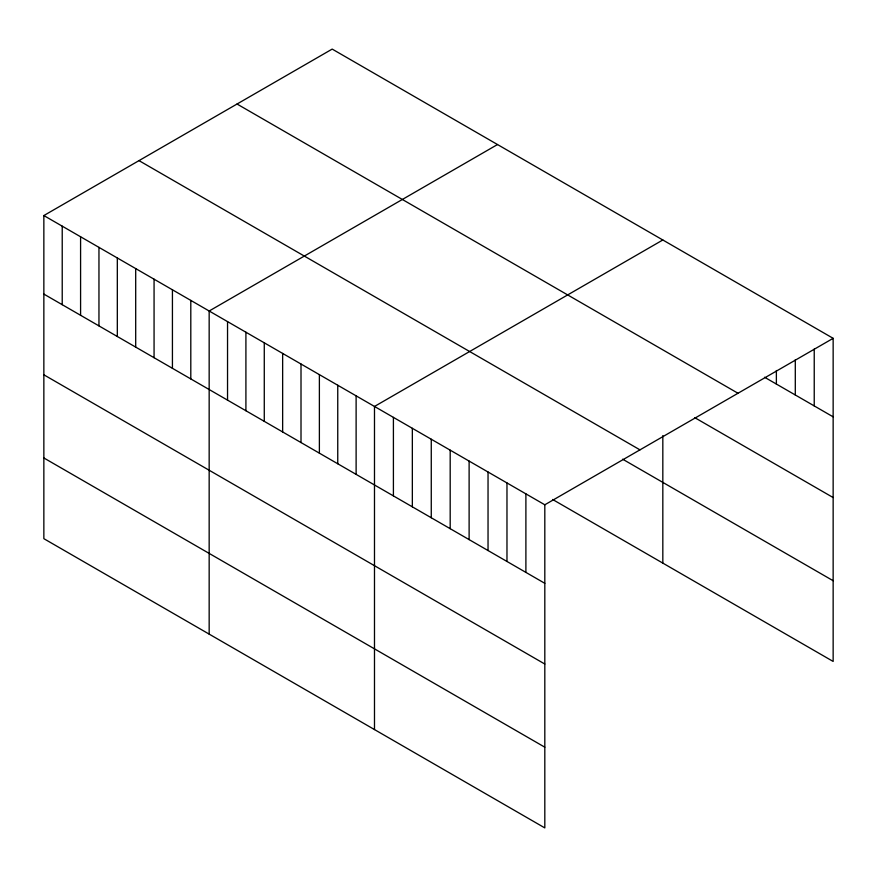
<?xml version="1.0" encoding="UTF-8"?>
<svg xmlns="http://www.w3.org/2000/svg" width="877" height="877" viewBox="0 0 877 877"><rect width="100%" height="100%" fill="white"/><g stroke="black" fill="none" stroke-linecap="round" stroke-linejoin="round"><path stroke-width="1.32" d="M43.85 215.556L544.814 504.79L544.814 827.91L43.85 538.675L43.85 215.556L332.186 49.09L833.15 338.325L833.15 661.444L552.609 499.473M497.5 144.541L209.165 311.006L209.165 634.126M662.826 239.98L374.49 406.457L374.49 729.565M544.814 504.79L833.15 338.325M764.547 377.231L833.15 416.838M237.031 104.023L737.995 393.258M694.759 417.66L833.15 497.555M139.004 160.623L639.969 449.857M622.637 459.186L833.15 580.727M43.85 294.08L544.814 583.315M43.85 374.797L544.814 664.032M43.85 457.958L544.814 747.193M814.229 349.057L814.229 405.919M795.296 359.789L795.296 394.99M776.375 370.522L776.375 384.06M662.826 435.606L662.826 563.1M525.893 493.861L525.893 572.385M506.972 482.942L506.972 561.455M488.04 472.012L488.04 550.526M469.118 461.083L469.118 539.607M450.186 450.153L450.186 528.678M431.265 439.234L431.265 517.748M412.343 428.305L412.343 506.829M393.411 417.375L393.411 495.9M356.117 395.845L356.117 474.369M337.755 385.244L337.755 463.758M319.381 374.632L319.381 453.157M301.008 364.032L301.008 442.556M282.646 353.431L282.646 431.944M264.273 342.819L264.273 421.344M245.911 332.219L245.911 410.732M227.538 321.607L227.538 400.131M190.802 300.405L190.802 378.919M172.429 289.794L172.429 368.318M154.067 279.193L154.067 357.706M135.694 268.581L135.694 347.106M117.321 257.981L117.321 336.505M98.958 247.38L98.958 325.893M80.585 236.768L80.585 315.292M62.223 226.167L62.223 304.681"/></g></svg>
